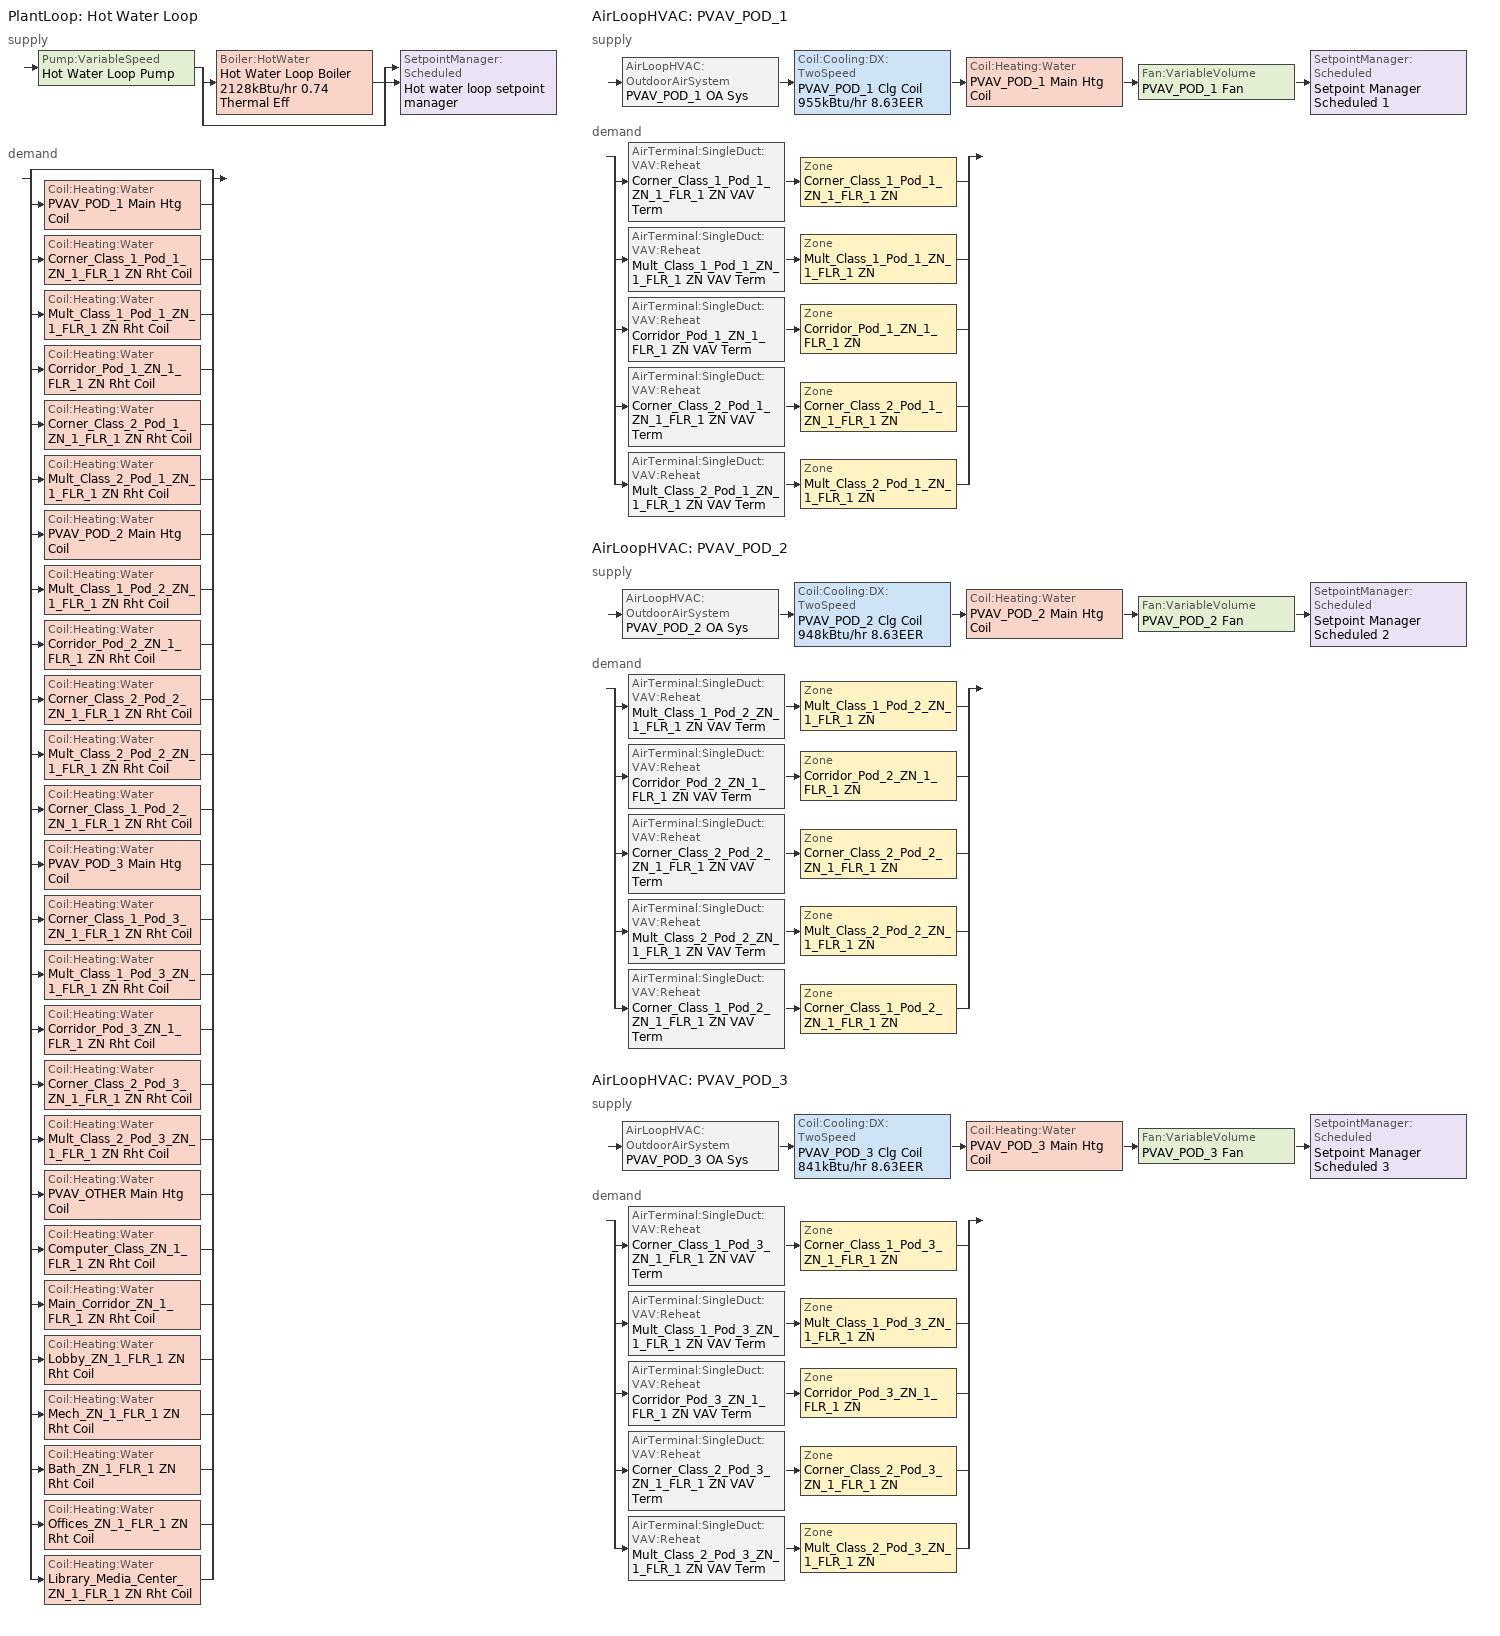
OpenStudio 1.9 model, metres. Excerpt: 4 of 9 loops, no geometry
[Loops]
PlantLoop 'Hot Water Loop'
 supply: Pump:VariableSpeed 'Hot Water Loop Pump' > split
  | Boiler:HotWater 'Hot Water Loop Boiler 2128kBtu/hr 0.74 Thermal Eff'
  | bypass
  join > SetpointManager:Scheduled 'Hot water loop setpoint manager'
 demand: split
  | bypass
  | Coil:Heating:Water 'PVAV_POD_1 Main Htg Coil'
  | Coil:Heating:Water 'Corner_Class_1_Pod_1_ZN_1_FLR_1 ZN Rht Coil'
  | Coil:Heating:Water 'Mult_Class_1_Pod_1_ZN_1_FLR_1 ZN Rht Coil'
  | Coil:Heating:Water 'Corridor_Pod_1_ZN_1_FLR_1 ZN Rht Coil'
  | Coil:Heating:Water 'Corner_Class_2_Pod_1_ZN_1_FLR_1 ZN Rht Coil'
  | Coil:Heating:Water 'Mult_Class_2_Pod_1_ZN_1_FLR_1 ZN Rht Coil'
  | Coil:Heating:Water 'PVAV_POD_2 Main Htg Coil'
  | Coil:Heating:Water 'Mult_Class_1_Pod_2_ZN_1_FLR_1 ZN Rht Coil'
  | Coil:Heating:Water 'Corridor_Pod_2_ZN_1_FLR_1 ZN Rht Coil'
  | Coil:Heating:Water 'Corner_Class_2_Pod_2_ZN_1_FLR_1 ZN Rht Coil'
  | Coil:Heating:Water 'Mult_Class_2_Pod_2_ZN_1_FLR_1 ZN Rht Coil'
  | Coil:Heating:Water 'Corner_Class_1_Pod_2_ZN_1_FLR_1 ZN Rht Coil'
  | Coil:Heating:Water 'PVAV_POD_3 Main Htg Coil'
  | Coil:Heating:Water 'Corner_Class_1_Pod_3_ZN_1_FLR_1 ZN Rht Coil'
  | Coil:Heating:Water 'Mult_Class_1_Pod_3_ZN_1_FLR_1 ZN Rht Coil'
  | Coil:Heating:Water 'Corridor_Pod_3_ZN_1_FLR_1 ZN Rht Coil'
  | Coil:Heating:Water 'Corner_Class_2_Pod_3_ZN_1_FLR_1 ZN Rht Coil'
  | Coil:Heating:Water 'Mult_Class_2_Pod_3_ZN_1_FLR_1 ZN Rht Coil'
  | Coil:Heating:Water 'PVAV_OTHER Main Htg Coil'
  | Coil:Heating:Water 'Computer_Class_ZN_1_FLR_1 ZN Rht Coil'
  | Coil:Heating:Water 'Main_Corridor_ZN_1_FLR_1 ZN Rht Coil'
  | Coil:Heating:Water 'Lobby_ZN_1_FLR_1 ZN Rht Coil'
  | Coil:Heating:Water 'Mech_ZN_1_FLR_1 ZN Rht Coil'
  | Coil:Heating:Water 'Bath_ZN_1_FLR_1 ZN Rht Coil'
  | Coil:Heating:Water 'Offices_ZN_1_FLR_1 ZN Rht Coil'
  | Coil:Heating:Water 'Library_Media_Center_ZN_1_FLR_1 ZN Rht Coil'
AirLoopHVAC 'PVAV_POD_1'
 supply: AirLoopHVAC:OutdoorAirSystem 'PVAV_POD_1 OA Sys' > Coil:Cooling:DX:TwoSpeed 'PVAV_POD_1 Clg Coil 955kBtu/hr 8.63EER' > Coil:Heating:Water 'PVAV_POD_1 Main Htg Coil' > Fan:VariableVolume 'PVAV_POD_1 Fan' > SetpointManager:Scheduled 'Setpoint Manager Scheduled 1'
 demand: split
  | AirTerminal:SingleDuct:VAV:Reheat 'Corner_Class_1_Pod_1_ZN_1_FLR_1 ZN VAV Term' > Zone 'Corner_Class_1_Pod_1_ZN_1_FLR_1 ZN'
  | AirTerminal:SingleDuct:VAV:Reheat 'Mult_Class_1_Pod_1_ZN_1_FLR_1 ZN VAV Term' > Zone 'Mult_Class_1_Pod_1_ZN_1_FLR_1 ZN'
  | AirTerminal:SingleDuct:VAV:Reheat 'Corridor_Pod_1_ZN_1_FLR_1 ZN VAV Term' > Zone 'Corridor_Pod_1_ZN_1_FLR_1 ZN'
  | AirTerminal:SingleDuct:VAV:Reheat 'Corner_Class_2_Pod_1_ZN_1_FLR_1 ZN VAV Term' > Zone 'Corner_Class_2_Pod_1_ZN_1_FLR_1 ZN'
  | AirTerminal:SingleDuct:VAV:Reheat 'Mult_Class_2_Pod_1_ZN_1_FLR_1 ZN VAV Term' > Zone 'Mult_Class_2_Pod_1_ZN_1_FLR_1 ZN'
AirLoopHVAC 'PVAV_POD_2'
 supply: AirLoopHVAC:OutdoorAirSystem 'PVAV_POD_2 OA Sys' > Coil:Cooling:DX:TwoSpeed 'PVAV_POD_2 Clg Coil 948kBtu/hr 8.63EER' > Coil:Heating:Water 'PVAV_POD_2 Main Htg Coil' > Fan:VariableVolume 'PVAV_POD_2 Fan' > SetpointManager:Scheduled 'Setpoint Manager Scheduled 2'
 demand: split
  | AirTerminal:SingleDuct:VAV:Reheat 'Mult_Class_1_Pod_2_ZN_1_FLR_1 ZN VAV Term' > Zone 'Mult_Class_1_Pod_2_ZN_1_FLR_1 ZN'
  | AirTerminal:SingleDuct:VAV:Reheat 'Corridor_Pod_2_ZN_1_FLR_1 ZN VAV Term' > Zone 'Corridor_Pod_2_ZN_1_FLR_1 ZN'
  | AirTerminal:SingleDuct:VAV:Reheat 'Corner_Class_2_Pod_2_ZN_1_FLR_1 ZN VAV Term' > Zone 'Corner_Class_2_Pod_2_ZN_1_FLR_1 ZN'
  | AirTerminal:SingleDuct:VAV:Reheat 'Mult_Class_2_Pod_2_ZN_1_FLR_1 ZN VAV Term' > Zone 'Mult_Class_2_Pod_2_ZN_1_FLR_1 ZN'
  | AirTerminal:SingleDuct:VAV:Reheat 'Corner_Class_1_Pod_2_ZN_1_FLR_1 ZN VAV Term' > Zone 'Corner_Class_1_Pod_2_ZN_1_FLR_1 ZN'
AirLoopHVAC 'PVAV_POD_3'
 supply: AirLoopHVAC:OutdoorAirSystem 'PVAV_POD_3 OA Sys' > Coil:Cooling:DX:TwoSpeed 'PVAV_POD_3 Clg Coil 841kBtu/hr 8.63EER' > Coil:Heating:Water 'PVAV_POD_3 Main Htg Coil' > Fan:VariableVolume 'PVAV_POD_3 Fan' > SetpointManager:Scheduled 'Setpoint Manager Scheduled 3'
 demand: split
  | AirTerminal:SingleDuct:VAV:Reheat 'Corner_Class_1_Pod_3_ZN_1_FLR_1 ZN VAV Term' > Zone 'Corner_Class_1_Pod_3_ZN_1_FLR_1 ZN'
  | AirTerminal:SingleDuct:VAV:Reheat 'Mult_Class_1_Pod_3_ZN_1_FLR_1 ZN VAV Term' > Zone 'Mult_Class_1_Pod_3_ZN_1_FLR_1 ZN'
  | AirTerminal:SingleDuct:VAV:Reheat 'Corridor_Pod_3_ZN_1_FLR_1 ZN VAV Term' > Zone 'Corridor_Pod_3_ZN_1_FLR_1 ZN'
  | AirTerminal:SingleDuct:VAV:Reheat 'Corner_Class_2_Pod_3_ZN_1_FLR_1 ZN VAV Term' > Zone 'Corner_Class_2_Pod_3_ZN_1_FLR_1 ZN'
  | AirTerminal:SingleDuct:VAV:Reheat 'Mult_Class_2_Pod_3_ZN_1_FLR_1 ZN VAV Term' > Zone 'Mult_Class_2_Pod_3_ZN_1_FLR_1 ZN'
[Sizing:Zone] Zone Cooling Design Supply Air Temperature {C}=12.7778; Zone Heating Design Supply Air Temperature {C}=50; Zone Cooling Design Supply Air Humidity Ratio {kg-H2O/kg-air}=0.0085; Zone Heating Design Supply Air Humidity Ratio {kg-H2O/kg-air}=0.008; Cooling Design Air Flow Method=DesignDay; Heating Design Air Flow Method=DesignDay
Corridor_Pod_2_ZN_1_FLR_1 ZN; Mult_Class_1_Pod_3_ZN_1_FLR_1 ZN; Mult_Class_1_Pod_1_ZN_1_FLR_1 ZN; Mult_Class_1_Pod_2_ZN_1_FLR_1 ZN; Mult_Class_2_Pod_2_ZN_1_FLR_1 ZN; Corner_Class_1_Pod_1_ZN_1_FLR_1 ZN; Mult_Class_2_Pod_1_ZN_1_FLR_1 ZN; Corner_Class_1_Pod_3_ZN_1_FLR_1 ZN; Corner_Class_2_Pod_2_ZN_1_FLR_1 ZN; Corner_Class_2_Pod_3_ZN_1_FLR_1 ZN; Mult_Class_2_Pod_3_ZN_1_FLR_1 ZN; Corridor_Pod_1_ZN_1_FLR_1 ZN; Corridor_Pod_3_ZN_1_FLR_1 ZN; Corner_Class_1_Pod_2_ZN_1_FLR_1 ZN; Corner_Class_2_Pod_1_ZN_1_FLR_1 ZN
[Zone equipment]
Corridor_Pod_2_ZN_1_FLR_1 ZN: Corridor_Pod_2_ZN_1_FLR_1 ZN VAV Term
Mult_Class_1_Pod_3_ZN_1_FLR_1 ZN: Mult_Class_1_Pod_3_ZN_1_FLR_1 ZN VAV Term
Mult_Class_1_Pod_1_ZN_1_FLR_1 ZN: Mult_Class_1_Pod_1_ZN_1_FLR_1 ZN VAV Term
Mult_Class_1_Pod_2_ZN_1_FLR_1 ZN: Mult_Class_1_Pod_2_ZN_1_FLR_1 ZN VAV Term
Mult_Class_2_Pod_2_ZN_1_FLR_1 ZN: Mult_Class_2_Pod_2_ZN_1_FLR_1 ZN VAV Term
Corner_Class_1_Pod_1_ZN_1_FLR_1 ZN: Corner_Class_1_Pod_1_ZN_1_FLR_1 ZN VAV Term
Mult_Class_2_Pod_1_ZN_1_FLR_1 ZN: Mult_Class_2_Pod_1_ZN_1_FLR_1 ZN VAV Term
Corner_Class_1_Pod_3_ZN_1_FLR_1 ZN: Corner_Class_1_Pod_3_ZN_1_FLR_1 ZN VAV Term
Corner_Class_2_Pod_2_ZN_1_FLR_1 ZN: Corner_Class_2_Pod_2_ZN_1_FLR_1 ZN VAV Term
Corner_Class_2_Pod_3_ZN_1_FLR_1 ZN: Corner_Class_2_Pod_3_ZN_1_FLR_1 ZN VAV Term
Mult_Class_2_Pod_3_ZN_1_FLR_1 ZN: Mult_Class_2_Pod_3_ZN_1_FLR_1 ZN VAV Term
Corridor_Pod_1_ZN_1_FLR_1 ZN: Corridor_Pod_1_ZN_1_FLR_1 ZN VAV Term
Corridor_Pod_3_ZN_1_FLR_1 ZN: Corridor_Pod_3_ZN_1_FLR_1 ZN VAV Term
Corner_Class_1_Pod_2_ZN_1_FLR_1 ZN: Corner_Class_1_Pod_2_ZN_1_FLR_1 ZN VAV Term
Corner_Class_2_Pod_1_ZN_1_FLR_1 ZN: Corner_Class_2_Pod_1_ZN_1_FLR_1 ZN VAV Term
[PlantLoop]
Hot Water Loop: Fluid Type=Water; Minimum Loop Temperature {C}=10; Plant Loop Volume {m3}=Autocalculate; Load Distribution Scheme=Optimal
[Sizing:Plant]
Hot Water Loop: Loop Type=Heating; Design Loop Exit Temperature {C}=82.2222; Loop Design Temperature Difference {deltaC}=11.1111; Sizing Option=NonCoincident; Zone Timesteps in Averaging Window=1; Coincident Sizing Factor Mode=None
[SetpointManager:Scheduled] Control Variable=Temperature
Name | Schedule
Hot water loop setpoint manager | Hot Water Loop Temp - 180F
Setpoint Manager Scheduled 1 | Supply Air Temp - 55F
Setpoint Manager Scheduled 2 | Supply Air Temp - 55F 1
Setpoint Manager Scheduled 3 | Supply Air Temp - 55F 2
[Pump:VariableSpeed]
Hot Water Loop Pump: Rated Pump Head {Pa}=179344; Motor Efficiency=0.9; Fraction of Motor Inefficiencies to Fluid Stream=0; Coefficient 1 of the Part Load Performance Curve=0; Coefficient 2 of the Part Load Performance Curve=1; Coefficient 3 of the Part Load Performance Curve=0; Coefficient 4 of the Part Load Performance Curve=0; Pump Control Type=Intermittent
[Boiler:HotWater]
Hot Water Loop Boiler 2128kBtu/hr 0.74 Thermal Eff: Fuel Type=NaturalGas; Nominal Thermal Efficiency=0.74; Efficiency Curve Temperature Evaluation Variable=LeavingBoiler; Normalized Boiler Efficiency Curve=Boiler Constant Efficiency Curve; Design Water Outlet Temperature {C}=82.2222; Maximum Part Load Ratio=1.2; Water Outlet Upper Temperature Limit {C}=95; Boiler Flow Mode=LeavingSetpointModulated; Parasitic Electric Load {W}=0; Sizing Factor=1
[AirLoopHVAC] Availability Schedule=PrimarySchool VAV Operation; Design Supply Air Flow Rate {m3/s}=AutoSize
Name | Availability Manager
PVAV_POD_1 | Availability Manager Night Cycle 1
PVAV_POD_2 | Availability Manager Night Cycle 2
PVAV_POD_3 | Availability Manager Night Cycle 3
[Sizing:System] Type of Load to Size On=Sensible; Design Outdoor Air Flow Rate {m3/s}=Autosize; Minimum System Air Flow Ratio=0.3; Preheat Design Temperature {C}=7; Preheat Design Humidity Ratio {kg-H2O/kg-Air}=0.008; Precool Design Temperature {C}=12.8; Precool Design Humidity Ratio {kg-H2O/kg-Air}=0.008; Central Cooling Design Supply Air Temperature {C}=12.8; Central Heating Design Supply Air Temperature {C}=16.6667; Sizing Option=Coincident; 100% Outdoor Air in Cooling=No; 100% Outdoor Air in Heating=No; Central Cooling Design Supply Air Humidity Ratio {kg-H2O/kg-Air}=0.0085; Central Heating Design Supply Air Humidity Ratio {kg-H2O/kg-Air}=0.008; Cooling Design Air Flow Method=DesignDay; Cooling Design Air Flow Rate {m3/s}=0; Heating Design Air Flow Method=DesignDay; Heating Design Air Flow Rate {m3/s}=0; System Outdoor Air Method=ZoneSum; Zone Maximum Outdoor Air Fraction=1; Cooling Supply Air Flow Rate Per Floor Area {m3/s-m2}=0.00996765; Cooling Fraction of Autosized Cooling Supply Air Flow Rate=1; Cooling Supply Air Flow Rate Per Unit Cooling Capacity {m3/s-W}=3.94755e-05; Heating Supply Air Flow Rate Per Floor Area {m3/s-m2}=0.00996765; Heating Fraction of Autosized Heating Supply Air Flow Rate=1; Heating Fraction of Autosized Cooling Supply Air Flow Rate=1; Heating Supply Air Flow Rate Per Unit Heating Capacity {m3/s-W}=3.15882e-05; Cooling Design Capacity Method=CoolingDesignCapacity; Cooling Design Capacity {W}=autosize; Cooling Design Capacity Per Floor Area {W/m2}=234.7; Fraction of Autosized Cooling Design Capacity=1; Heating Design Capacity Method=HeatingDesignCapacity; Heating Design Capacity {W}=autosize; Heating Design Capacity Per Floor Area {W/m2}=157; Fraction of Autosized Heating Design Capacity=1; Central Cooling Capacity Control Method=OnOff
PVAV_POD_1; PVAV_POD_2; PVAV_POD_3
[AvailabilityManager:NightCycle] Control Type=CycleOnAny; Thermostat Tolerance {deltaC}=1; Cycling Run Time {s}=3600
Availability Manager Night Cycle 1; Availability Manager Night Cycle 2; Availability Manager Night Cycle 3
[Fan:VariableVolume] Availability Schedule=Always On Discrete; Pressure Rise {Pa}=1018.77; Maximum Flow Rate {m3/s}=Autosize; Fan Power Minimum Flow Rate Input Method=FixedFlowRate; Fan Power Minimum Flow Fraction=0; Fan Power Minimum Air Flow Rate {m3/s}=0; Motor In Airstream Fraction=1; Fan Power Coefficient 1=0.0407599; Fan Power Coefficient 2=0.088045; Fan Power Coefficient 3=-0.0729261; Fan Power Coefficient 4=0.94374; Fan Power Coefficient 5=0
Name | Fan Efficiency | Motor Efficiency
PVAV_POD_1 Fan; PVAV_POD_2 Fan | 0.6006 | 0.924
PVAV_POD_3 Fan | 0.5915 | 0.91
[Coil:Heating:Water] Availability Schedule=Always On Discrete; Rated Inlet Water Temperature {C}=82.2222; Rated Inlet Air Temperature {C}=16.6667; Rated Outlet Water Temperature {C}=71.1111; Rated Outlet Air Temperature {C}=32.2222
PVAV_POD_1 Main Htg Coil; Corner_Class_1_Pod_1_ZN_1_FLR_1 ZN Rht Coil; Mult_Class_1_Pod_1_ZN_1_FLR_1 ZN Rht Coil; Corridor_Pod_1_ZN_1_FLR_1 ZN Rht Coil; Corner_Class_2_Pod_1_ZN_1_FLR_1 ZN Rht Coil; Mult_Class_2_Pod_1_ZN_1_FLR_1 ZN Rht Coil; PVAV_POD_2 Main Htg Coil; Mult_Class_1_Pod_2_ZN_1_FLR_1 ZN Rht Coil; Corridor_Pod_2_ZN_1_FLR_1 ZN Rht Coil; Corner_Class_2_Pod_2_ZN_1_FLR_1 ZN Rht Coil; Mult_Class_2_Pod_2_ZN_1_FLR_1 ZN Rht Coil; Corner_Class_1_Pod_2_ZN_1_FLR_1 ZN Rht Coil; PVAV_POD_3 Main Htg Coil; Corner_Class_1_Pod_3_ZN_1_FLR_1 ZN Rht Coil; Mult_Class_1_Pod_3_ZN_1_FLR_1 ZN Rht Coil; Corridor_Pod_3_ZN_1_FLR_1 ZN Rht Coil; Corner_Class_2_Pod_3_ZN_1_FLR_1 ZN Rht Coil; Mult_Class_2_Pod_3_ZN_1_FLR_1 ZN Rht Coil; PVAV_OTHER Main Htg Coil; Computer_Class_ZN_1_FLR_1 ZN Rht Coil; Main_Corridor_ZN_1_FLR_1 ZN Rht Coil; Lobby_ZN_1_FLR_1 ZN Rht Coil; Mech_ZN_1_FLR_1 ZN Rht Coil; Bath_ZN_1_FLR_1 ZN Rht Coil; Offices_ZN_1_FLR_1 ZN Rht Coil; Library_Media_Center_ZN_1_FLR_1 ZN Rht Coil
[Coil:Cooling:DX:TwoSpeed] Availability Schedule=Always On Discrete; Rated High Speed Total Cooling Capacity {W}=Autosize; Rated High Speed Sensible Heat Ratio=Autosize; Rated High Speed COP {W/W}=3.00974; Rated High Speed Air Flow Rate {m3/s}=Autosize; Rated Low Speed Total Cooling Capacity {W}=Autosize; Rated Low Speed Sensible Heat Ratio=0.69; Rated Low Speed COP {W/W}=3.00974; Condenser Type=AirCooled; High Speed Evaporative Condenser Effectiveness=0; High Speed Evaporative Condenser Air Flow Rate {m3/s}=Autosize; High Speed Evaporative Condenser Pump Rated Power Consumption {W}=Autosize; Low Speed Evaporative Condenser Effectiveness=0; Low Speed Evaporative Condenser Air Flow Rate {m3/s}=Autosize; Low Speed Evaporative Condenser Pump Rated Power Consumption {W}=Autosize; Basin Heater Capacity {W/K}=10; Basin Heater Setpoint Temperature {C}=2
Name | Total Cooling Capacity Function of Temperature Curve | Total Cooling Capacity Function of Flow Fraction Curve | Energy Input Ratio Function of Temperature Curve | Energy Input Ratio Function of Flow Fraction Curve | Part Load Fraction Correlation Curve | Low Speed Total Cooling Capacity Function of Temperature Curve | Low Speed Energy Input Ratio Function of Temperature Curve
PVAV_POD_1 Clg Coil 955kBtu/hr 8.63EER | DOE Ref DX Clg Coil Cool-Cap-fT 2 | DOE Ref DX Clg Coil Cool-CAP-fFlow 1 | DOE Ref DX Clg Coil Cool-EIR-fT 2 | DOE Ref DX Clg Coil Cool-EIR-fFlow 1 | DOE Ref DX Clg Coil Cool-PLF-fPLR 1 | DOE Ref DX Clg Coil Cool-Cap-fT 3 | DOE Ref DX Clg Coil Cool-EIR-fT 3
PVAV_POD_2 Clg Coil 948kBtu/hr 8.63EER | DOE Ref DX Clg Coil Cool-Cap-fT 4 | DOE Ref DX Clg Coil Cool-CAP-fFlow 2 | DOE Ref DX Clg Coil Cool-EIR-fT 4 | DOE Ref DX Clg Coil Cool-EIR-fFlow 2 | DOE Ref DX Clg Coil Cool-PLF-fPLR 2 | DOE Ref DX Clg Coil Cool-Cap-fT 5 | DOE Ref DX Clg Coil Cool-EIR-fT 5
PVAV_POD_3 Clg Coil 841kBtu/hr 8.63EER | DOE Ref DX Clg Coil Cool-Cap-fT 6 | DOE Ref DX Clg Coil Cool-CAP-fFlow 3 | DOE Ref DX Clg Coil Cool-EIR-fT 6 | DOE Ref DX Clg Coil Cool-EIR-fFlow 3 | DOE Ref DX Clg Coil Cool-PLF-fPLR 3 | DOE Ref DX Clg Coil Cool-Cap-fT 7 | DOE Ref DX Clg Coil Cool-EIR-fT 7
[Controller:OutdoorAir] Minimum Outdoor Air Flow Rate {m3/s}=Autosize; Maximum Outdoor Air Flow Rate {m3/s}=Autosize; Economizer Control Type=NoEconomizer; Economizer Control Action Type=ModulateFlow; Economizer Maximum Limit Dry-Bulb Temperature {C}=28; Economizer Maximum Limit Enthalpy {J/kg}=64000; Economizer Minimum Limit Dry-Bulb Temperature {C}=-100; Lockout Type=LockoutWithCompressor; Minimum Limit Type=FixedMinimum; Minimum Outdoor Air Schedule=Always On Discrete; High Humidity Control=No; Heat Recovery Bypass Control Type=BypassWhenWithinEconomizerLimits
Name | Controller Mechanical Ventilation
Controller Outdoor Air 1 | PVAV_POD_1 Ventilation Controller
Controller Outdoor Air 2 | PVAV_POD_2 Ventilation Controller
Controller Outdoor Air 3 | PVAV_POD_3 Ventilation Controller
[Controller:MechanicalVentilation] Availability Schedule=Always On Discrete; System Outdoor Air Method=ZoneSum
PVAV_POD_1 Ventilation Controller; PVAV_POD_2 Ventilation Controller; PVAV_POD_3 Ventilation Controller
[AirLoopHVAC:OutdoorAirSystem]
Name | Controller
PVAV_POD_1 OA Sys | Controller Outdoor Air 1
PVAV_POD_2 OA Sys | Controller Outdoor Air 2
PVAV_POD_3 OA Sys | Controller Outdoor Air 3
[AirTerminal:SingleDuct:VAV:Reheat] Availability Schedule=Always On Discrete; Maximum Air Flow Rate {m3/s}=AutoSize; Zone Minimum Air Flow Input Method=Constant; Constant Minimum Air Flow Fraction=0.3; Fixed Minimum Air Flow Rate {m3/s}=0; Maximum Hot Water or Steam Flow Rate {m3/s}=AutoSize; Minimum Hot Water or Steam Flow Rate {m3/s}=0; Convergence Tolerance=0.001; Damper Heating Action=Normal; Maximum Flow per Zone Floor Area During Reheat {m3/s-m2}=AutoSize; Maximum Flow Fraction During Reheat=AutoSize; Maximum Reheat Air Temperature {C}=35; Control For Outdoor Air=No
Name | Reheat Coil
Corner_Class_1_Pod_1_ZN_1_FLR_1 ZN VAV Term | Corner_Class_1_Pod_1_ZN_1_FLR_1 ZN Rht Coil
Mult_Class_1_Pod_1_ZN_1_FLR_1 ZN VAV Term | Mult_Class_1_Pod_1_ZN_1_FLR_1 ZN Rht Coil
Corridor_Pod_1_ZN_1_FLR_1 ZN VAV Term | Corridor_Pod_1_ZN_1_FLR_1 ZN Rht Coil
Corner_Class_2_Pod_1_ZN_1_FLR_1 ZN VAV Term | Corner_Class_2_Pod_1_ZN_1_FLR_1 ZN Rht Coil
Mult_Class_2_Pod_1_ZN_1_FLR_1 ZN VAV Term | Mult_Class_2_Pod_1_ZN_1_FLR_1 ZN Rht Coil
Mult_Class_1_Pod_2_ZN_1_FLR_1 ZN VAV Term | Mult_Class_1_Pod_2_ZN_1_FLR_1 ZN Rht Coil
Corridor_Pod_2_ZN_1_FLR_1 ZN VAV Term | Corridor_Pod_2_ZN_1_FLR_1 ZN Rht Coil
Corner_Class_2_Pod_2_ZN_1_FLR_1 ZN VAV Term | Corner_Class_2_Pod_2_ZN_1_FLR_1 ZN Rht Coil
Mult_Class_2_Pod_2_ZN_1_FLR_1 ZN VAV Term | Mult_Class_2_Pod_2_ZN_1_FLR_1 ZN Rht Coil
Corner_Class_1_Pod_2_ZN_1_FLR_1 ZN VAV Term | Corner_Class_1_Pod_2_ZN_1_FLR_1 ZN Rht Coil
Corner_Class_1_Pod_3_ZN_1_FLR_1 ZN VAV Term | Corner_Class_1_Pod_3_ZN_1_FLR_1 ZN Rht Coil
Mult_Class_1_Pod_3_ZN_1_FLR_1 ZN VAV Term | Mult_Class_1_Pod_3_ZN_1_FLR_1 ZN Rht Coil
Corridor_Pod_3_ZN_1_FLR_1 ZN VAV Term | Corridor_Pod_3_ZN_1_FLR_1 ZN Rht Coil
Corner_Class_2_Pod_3_ZN_1_FLR_1 ZN VAV Term | Corner_Class_2_Pod_3_ZN_1_FLR_1 ZN Rht Coil
Mult_Class_2_Pod_3_ZN_1_FLR_1 ZN VAV Term | Mult_Class_2_Pod_3_ZN_1_FLR_1 ZN Rht Coil
[Schedule:Ruleset]
Name | Default Day Schedule | Summer Design Day Schedule | Winter Design Day Schedule
Hot Water Loop Temp - 180F | Hot Water Loop Temp - 180F Default
PrimarySchool VAV Operation | PrimarySchool VAV Operation Default | PrimarySchool VAV Operation Summer Design Day | PrimarySchool VAV Operation Winter Design Day
Supply Air Temp - 55F | Supply Air Temp - 55F Default
Supply Air Temp - 55F 1 | Supply Air Temp - 55F Default 1
Supply Air Temp - 55F 2 | Supply Air Temp - 55F Default 2
[Schedule:Day]
Hot Water Loop Temp - 180F Default: 24, 0, 82.2222
PrimarySchool VAV Operation Default; PrimarySchool VAV Operation Summer Design Day: 6, 0, 0, 20, 0, 1, 24, 0, 0
PrimarySchool VAV Operation Winter Design Day; PrimarySchool VAV Operation Sat|Sun|WntrDsn Day: 24, 0, 0
Supply Air Temp - 55F Default; Supply Air Temp - 55F Default 1; Supply Air Temp - 55F Default 2: 24, 0, 12.7778
[Schedule:Rule]
Schedule Rule 41: Schedule Ruleset=PrimarySchool VAV Operation; Rule Order=0; Day Schedule=PrimarySchool VAV Operation Sat|Sun|WntrDsn Day; Apply Sunday=Yes; Apply Saturday=Yes; Date Specification Type=DateRange; Start Month=1; Start Day=1; End Month=12; End Day=31
[Schedule:Constant]
Always On Discrete: Value=1
[Curve:Biquadratic] Minimum Value of x {BasedOnField A2}=-100; Maximum Value of x {BasedOnField A2}=100; Minimum Value of y {BasedOnField A3}=-100; Maximum Value of y {BasedOnField A3}=100
Name | Coefficient1 Constant | Coefficient2 x | Coefficient3 x**2 | Coefficient4 y | Coefficient5 y**2 | Coefficient6 x*y
DOE Ref DX Clg Coil Cool-Cap-fT 2; DOE Ref DX Clg Coil Cool-Cap-fT 3; DOE Ref DX Clg Coil Cool-Cap-fT 4; DOE Ref DX Clg Coil Cool-Cap-fT 5; DOE Ref DX Clg Coil Cool-Cap-fT 6; DOE Ref DX Clg Coil Cool-Cap-fT 7 | 0.971212 | -0.0152755 | 0.00144345 | -0.00039321 | -6.8364e-06 | -0.000290596
DOE Ref DX Clg Coil Cool-EIR-fT 2; DOE Ref DX Clg Coil Cool-EIR-fT 3; DOE Ref DX Clg Coil Cool-EIR-fT 4; DOE Ref DX Clg Coil Cool-EIR-fT 5; DOE Ref DX Clg Coil Cool-EIR-fT 6; DOE Ref DX Clg Coil Cool-EIR-fT 7 | 0.286871 | 0.0239022 | -0.000810648 | 0.0134585 | 0.000338936 | -0.000487004
[Curve:Quadratic] Coefficient1 Constant=0.909496; Coefficient2 x=0.0986477; Coefficient3 x**2=-0.00819488; Minimum Value of x {BasedOnField A2}=0; Maximum Value of x {BasedOnField A2}=1
DOE Ref DX Clg Coil Cool-PLF-fPLR 1; DOE Ref DX Clg Coil Cool-PLF-fPLR 2; DOE Ref DX Clg Coil Cool-PLF-fPLR 3
[Curve:Cubic] Coefficient1 Constant=1; Coefficient2 x=0; Coefficient3 x**2=0; Coefficient4 x**3=0
Name | Minimum Value of x {BasedOnField A2} | Maximum Value of x {BasedOnField A2}
DOE Ref DX Clg Coil Cool-CAP-fFlow 1; DOE Ref DX Clg Coil Cool-EIR-fFlow 1; DOE Ref DX Clg Coil Cool-CAP-fFlow 2; DOE Ref DX Clg Coil Cool-EIR-fFlow 2; DOE Ref DX Clg Coil Cool-CAP-fFlow 3; DOE Ref DX Clg Coil Cool-EIR-fFlow 3 | -100 | 100
Boiler Constant Efficiency Curve | 0 | 1
